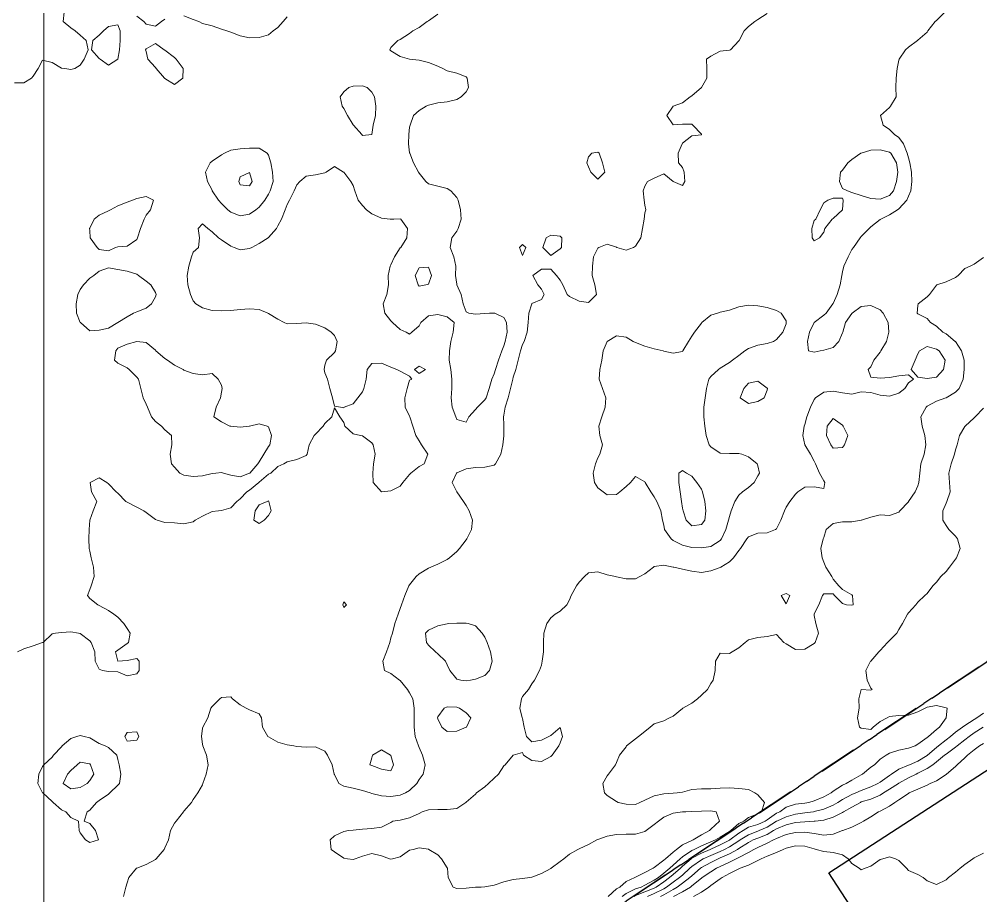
# Model space of a CAD drawing. Header units: centimetres. Extents: x 0 to 642158, y -847 to 649707.
# Drawn here: x 617465.5 to 617516.6, y 620808.8 to 620855.4 of the extents above; entities that cross this region are included whole.
import ezdxf

# ---------------------------------------------------------------- set-up
doc = ezdxf.new("R2010")
doc.units = ezdxf.units.CM
doc.header["$MEASUREMENT"] = 0
doc.linetypes.add('CENTERX2', pattern=[4, 2.5, -0.5, 0.5, -0.5])
doc.layers.add('MEV_grille', color=254, linetype='Continuous', lineweight=9)
doc.layers.add('WAL_topographie 0.5', color=253, linetype='Continuous', lineweight=20)
doc.layers.add('SPW_batiments', color=7, linetype='Continuous')
doc.layers.add('SPW_parcellaire cadastral', color=7, linetype='CENTERX2', lineweight=25, true_color=0xff0542)

# ---------------------------------------------------------------- blocks, each defined once
blk = doc.blocks.new('*U112')
at = {"layer": 'MEV_grille', "transparency": 33554687}
blk.add_lwpolyline([(0, 1825.476), (0, -1825.476)], dxfattribs=at)
blk = doc.blocks.new('*U113')
at = {"layer": 'MEV_grille', "color": 0, "linetype": 'ByBlock', "lineweight": -2, "transparency": 16777216}
blk.add_blockref('*U112', (2100, 0), dxfattribs=at)

msp = doc.modelspace()

# ---------------------------------------------------------------- linework, layer by layer
at = {"layer": 'SPW_batiments'}
msp.add_lwpolyline([(617554.225, 620816.108), (617519.428, 620793.204), (617508.526, 620810.003), (617543.573, 620832.757), (617554.225, 620816.108)], dxfattribs=at)
at = {"layer": 'SPW_parcellaire cadastral'}
for points in [[(617445.143, 620944.903), (617450.229, 620932.944), (617453.012, 620927.377), (617460.44, 620932.438), (617479.493, 620945.43), (617546.487, 620840.855), (617454.845, 620780.014), (617404.956, 620754.186)], [(617404.956, 620754.186), (617454.845, 620780.014), (617546.487, 620840.855), (617597.653, 620762.022), (617447.371, 620685.97), (617443.362, 620692.406), (617418.115, 620733.491), (617404.956, 620754.186)]]:
    msp.add_lwpolyline(points, dxfattribs=at)
at = {"layer": 'WAL_topographie 0.5'}
for points in [[(617467.902, 620855.75), (617467.847, 620855.25), (617468.25, 620854.913), (617468.476, 620854.75), (617468.75, 620854.52), (617469.062, 620854.25), (617469.178, 620853.75), (617468.964, 620853.25), (617468.75, 620852.934), (617468.459, 620852.75), (617468.25, 620852.704), (617467.938, 620852.75), (617467.75, 620852.781), (617467.25, 620853.067), (617466.75, 620853.191), (617466.516, 620852.75), (617466.25, 620852.345), (617466.163, 620852.25), (617465.75, 620852), (617465.25, 620851.993)], [(617514.69, 620855.75), (617514.25, 620855.3), (617514.177, 620855.25), (617513.793, 620854.75), (617513.75, 620854.693), (617513.25, 620854.256), (617513.24, 620854.25), (617512.75, 620853.893), (617512.594, 620853.75), (617512.258, 620853.25), (617512.25, 620853.2), (617512.15, 620852.75), (617512.11, 620852.25), (617512.091, 620851.75), (617512.108, 620851.25), (617511.795, 620850.75), (617511.75, 620850.689), (617511.278, 620850.25), (617511.407, 620849.75), (617511.75, 620849.521), (617512.005, 620849.25), (617512.25, 620849.096), (617512.49, 620848.75), (617512.69, 620848.25), (617512.75, 620848.01), (617512.823, 620847.75), (617512.908, 620847.25), (617512.936, 620846.75), (617512.883, 620846.25), (617512.75, 620845.965), (617512.667, 620845.75), (617512.25, 620845.303), (617512.175, 620845.25), (617511.75, 620844.972), (617511.285, 620844.75), (617511.25, 620844.723), (617510.75, 620844.332), (617510.667, 620844.25), (617510.25, 620843.824), (617510.185, 620843.75), (617509.826, 620843.25), (617509.75, 620843.135), (617509.559, 620842.75), (617509.327, 620842.25), (617509.25, 620841.953), (617509.208, 620841.75), (617509.119, 620841.25), (617508.966, 620840.75), (617508.75, 620840.268), (617508.743, 620840.25), (617508.385, 620839.75), (617508.25, 620839.646), (617507.75, 620839.259), (617507.742, 620839.25), (617507.5, 620838.75), (617507.387, 620838.25), (617507.438, 620837.75), (617507.75, 620837.681), (617508.062, 620837.75), (617508.25, 620837.787), (617508.75, 620837.925), (617509.054, 620838.25), (617509.25, 620838.715), (617509.26, 620838.75), (617509.409, 620839.25), (617509.75, 620839.734), (617509.766, 620839.75), (617510.25, 620840.101), (617510.75, 620840.165), (617511.25, 620839.923), (617511.413, 620839.75), (617511.678, 620839.25), (617511.714, 620838.75), (617511.584, 620838.25), (617511.295, 620837.75), (617511.25, 620837.676), (617510.92, 620837.25), (617510.75, 620836.891), (617510.613, 620836.75), (617510.75, 620836.343), (617511.25, 620836.289), (617511.75, 620836.334), (617512.25, 620836.426), (617512.75, 620836.471), (617513.03, 620836.25), (617512.75, 620836.052), (617512.556, 620835.75), (617512.25, 620835.507), (617511.75, 620835.336), (617511.25, 620835.395), (617510.75, 620835.531), (617510.25, 620835.566), (617509.75, 620835.441), (617509.25, 620835.522), (617508.75, 620835.601), (617508.25, 620835.554), (617507.824, 620835.25), (617507.75, 620835.156), (617507.552, 620834.75), (617507.352, 620834.25), (617507.25, 620833.841), (617507.218, 620833.75), (617507.135, 620833.25), (617507.248, 620832.75), (617507.25, 620832.747), (617507.546, 620832.25), (617507.75, 620831.892), (617507.821, 620831.75), (617508.033, 620831.25), (617508.25, 620830.84), (617508.319, 620830.75), (617508.25, 620830.432), (617507.75, 620830.528), (617507.25, 620830.495), (617506.871, 620830.25), (617506.75, 620830.138), (617506.456, 620829.75), (617506.25, 620829.437), (617506.172, 620829.25), (617505.981, 620828.75), (617505.75, 620828.286), (617505.698, 620828.25), (617505.25, 620828.07), (617504.75, 620828.061), (617504.25, 620827.866), (617504.175, 620827.75), (617503.839, 620827.25), (617503.75, 620827.137), (617503.461, 620826.75), (617503.25, 620826.529), (617502.787, 620826.25), (617502.75, 620826.228), (617502.25, 620826.048), (617501.75, 620825.973), (617501.25, 620826.039), (617500.75, 620826.144), (617500.289, 620826.25), (617500.25, 620826.258), (617499.75, 620826.36), (617499.25, 620826.279), (617499.207, 620826.25), (617498.75, 620825.9), (617498.485, 620825.75), (617498.25, 620825.629), (617497.75, 620825.622), (617497.25, 620825.733), (617497.185, 620825.75), (617496.75, 620825.844), (617496.25, 620826.002), (617495.75, 620825.955), (617495.542, 620825.75), (617495.25, 620825.453), (617495.114, 620825.25), (617494.841, 620824.75), (617494.75, 620824.523), (617494.606, 620824.25), (617494.25, 620823.917), (617493.989, 620823.75), (617493.75, 620823.55), (617493.548, 620823.25), (617493.377, 620822.75), (617493.358, 620822.25), (617493.355, 620821.75), (617493.295, 620821.25), (617493.25, 620821.047), (617493.144, 620820.75), (617492.887, 620820.25), (617492.75, 620820.043), (617492.56, 620819.75), (617492.25, 620819.375), (617492.189, 620819.25), (617492.098, 620818.75), (617492.233, 620818.25), (617492.25, 620818.206), (617492.338, 620817.75), (617492.464, 620817.25), (617492.75, 620816.974), (617493.25, 620817.048), (617493.653, 620817.25), (617493.75, 620817.309), (617494.25, 620817.734), (617494.37, 620817.25), (617494.25, 620816.917), (617494.171, 620816.75), (617493.821, 620816.25), (617493.75, 620816.181), (617493.25, 620815.92), (617492.75, 620815.974), (617492.297, 620816.25), (617492.25, 620816.406), (617491.75, 620816.25), (617491.75, 620816.25), (617491.326, 620815.75), (617491.25, 620815.7), (617490.969, 620815.25), (617490.75, 620815.04), (617490.448, 620814.75), (617490.25, 620814.58), (617489.807, 620814.25), (617489.75, 620814.192), (617489.25, 620813.755), (617489.24, 620813.75), (617488.75, 620813.426), (617488.25, 620813.365), (617487.75, 620813.375), (617487.25, 620813.348), (617486.91, 620813.25), (617486.75, 620813.163), (617486.25, 620812.925), (617485.75, 620812.809), (617485.365, 620812.75), (617485.25, 620812.679), (617484.75, 620812.432), (617484.25, 620812.352), (617483.75, 620812.326), (617483.25, 620812.275), (617483, 620812.25), (617482.75, 620812.202), (617482.25, 620811.971), (617482.023, 620811.75), (617482.078, 620811.25), (617482.25, 620811.112), (617482.75, 620810.776), (617482.95, 620810.75), (617483.25, 620810.721), (617483.357, 620810.75), (617483.75, 620810.895), (617484.25, 620811.036), (617484.75, 620810.899), (617485.173, 620810.75), (617485.25, 620810.734), (617485.333, 620810.75), (617485.75, 620810.861), (617486.25, 620811.206), (617486.431, 620811.25), (617486.75, 620811.328), (617487.25, 620811.261), (617487.272, 620811.25), (617487.75, 620810.96), (617487.95, 620810.75), (617488.25, 620810.27), (617488.257, 620810.25), (617488.298, 620809.75), (617488.569, 620809.25), (617488.75, 620809.179), (617489.25, 620809.191), (617489.75, 620809.244), (617490.05, 620809.25), (617490.25, 620809.256), (617490.75, 620809.349), (617491.25, 620809.534), (617491.75, 620809.656), (617492.25, 620809.699), (617492.63, 620809.75), (617492.75, 620809.771), (617493.25, 620809.966), (617493.75, 620810.241), (617493.763, 620810.25), (617494.25, 620810.602), (617494.45, 620810.75), (617494.75, 620810.989), (617495.184, 620811.25), (617495.25, 620811.286), (617495.75, 620811.516), (617496.206, 620811.75), (617496.25, 620811.771), (617496.75, 620811.952), (617497.25, 620812.047), (617497.75, 620812.063), (617498.25, 620812.067), (617498.75, 620812.205), (617498.821, 620812.25), (617499.25, 620812.566), (617499.478, 620812.75), (617499.75, 620812.968), (617500.25, 620813.177), (617500.75, 620813.244), (617500.929, 620813.25), (617501.25, 620813.26), (617501.75, 620813.289), (617502.25, 620813.302), (617502.534, 620813.25), (617502.707, 620812.75), (617502.25, 620812.332), (617502.187, 620812.25), (617501.75, 620812.023), (617501.322, 620811.75), (617501.25, 620811.722), (617500.75, 620811.488), (617500.43, 620811.25), (617500.25, 620811.105), (617499.844, 620810.75), (617499.75, 620810.67), (617499.25, 620810.284), (617499.188, 620810.25), (617498.75, 620810.024), (617498.25, 620809.769), (617498.215, 620809.75), (617497.75, 620809.545), (617497.415, 620809.25), (617497.25, 620809.148), (617496.795, 620808.75)], [(617487.75, 620855.644), (617487.25, 620855.285), (617487.189, 620855.25), (617486.75, 620854.943), (617486.412, 620854.75), (617486.25, 620854.623), (617485.75, 620854.294), (617485.632, 620854.25), (617485.25, 620853.868), (617485.191, 620853.75), (617485.25, 620853.702), (617485.75, 620853.394), (617486.25, 620853.25), (617486.25, 620853.25), (617486.75, 620853.198), (617487.25, 620853.08), (617487.75, 620852.875), (617488.022, 620852.75), (617488.25, 620852.638), (617488.75, 620852.5), (617489.25, 620852.321), (617489.314, 620852.25), (617489.38, 620851.75), (617489.25, 620851.517), (617488.992, 620851.25), (617488.75, 620851.114), (617488.25, 620850.992), (617487.75, 620850.926), (617487.25, 620850.807), (617487.137, 620850.75), (617486.75, 620850.519), (617486.464, 620850.25), (617486.271, 620849.75), (617486.25, 620849.641), (617486.21, 620849.25), (617486.192, 620848.75), (617486.25, 620848.267), (617486.253, 620848.25), (617486.457, 620847.75), (617486.713, 620847.25), (617486.75, 620847.185), (617487.104, 620846.75), (617487.25, 620846.625), (617487.75, 620846.508), (617488.25, 620846.383), (617488.443, 620846.25), (617488.75, 620845.897), (617488.832, 620845.75), (617488.958, 620845.25), (617488.987, 620844.75), (617488.831, 620844.25), (617488.75, 620844.103), (617488.491, 620843.75), (617488.399, 620843.25), (617488.594, 620842.75), (617488.701, 620842.25), (617488.681, 620841.75), (617488.75, 620841.291), (617488.757, 620841.25), (617488.989, 620840.75), (617489.102, 620840.25), (617489.25, 620839.831), (617489.399, 620839.75), (617489.75, 620839.697), (617490.25, 620839.741), (617490.5, 620839.75), (617490.75, 620839.757), (617490.776, 620839.75), (617491.25, 620839.526), (617491.395, 620839.25), (617491.429, 620838.75), (617491.332, 620838.25), (617491.25, 620838.013), (617491.149, 620837.75), (617490.972, 620837.25), (617490.816, 620836.75), (617490.75, 620836.533), (617490.625, 620836.25), (617490.483, 620835.75), (617490.313, 620835.25), (617490.25, 620835.141), (617489.854, 620834.75), (617489.75, 620834.636), (617489.391, 620834.25), (617489.25, 620833.95), (617488.75, 620834.092), (617488.697, 620834.25), (617488.512, 620834.75), (617488.45, 620835.25), (617488.491, 620835.75), (617488.497, 620836.25), (617488.432, 620836.75), (617488.351, 620837.25), (617488.361, 620837.75), (617488.445, 620838.25), (617488.564, 620838.75), (617488.615, 620839.25), (617488.25, 620839.55), (617487.75, 620839.687), (617487.25, 620839.613), (617486.848, 620839.25), (617486.75, 620839.085), (617486.369, 620838.75), (617486.25, 620838.642), (617486.062, 620838.75), (617485.75, 620838.884), (617485.335, 620839.25), (617485.25, 620839.349), (617484.935, 620839.75), (617484.838, 620840.25), (617485.035, 620840.75), (617485.122, 620841.25), (617485.117, 620841.75), (617485.215, 620842.25), (617485.25, 620842.321), (617485.44, 620842.75), (617485.75, 620843.219), (617485.781, 620843.25), (617486.102, 620843.75), (617486.13, 620844.25), (617485.784, 620844.75), (617485.75, 620844.763), (617485.417, 620844.75), (617485.25, 620844.744), (617485.213, 620844.75), (617484.75, 620844.805), (617484.25, 620845.036), (617483.963, 620845.25), (617483.75, 620845.472), (617483.517, 620845.75), (617483.345, 620846.25), (617483.25, 620846.53), (617483.129, 620846.75), (617482.75, 620847.245), (617482.736, 620847.25), (617482.25, 620847.54), (617481.821, 620847.25), (617481.75, 620847.215), (617481.25, 620847.1), (617480.75, 620847.028), (617480.413, 620846.75), (617480.25, 620846.579), (617480.115, 620846.25), (617479.866, 620845.75), (617479.75, 620845.52), (617479.641, 620845.25), (617479.437, 620844.75), (617479.25, 620844.386), (617479.17, 620844.25), (617478.75, 620843.767), (617478.727, 620843.75), (617478.25, 620843.447), (617477.87, 620843.25), (617477.75, 620843.186), (617477.25, 620843.126), (617476.928, 620843.25), (617476.75, 620843.317), (617476.25, 620843.653), (617476.088, 620843.75), (617475.75, 620844.071), (617475.523, 620844.25), (617475.25, 620844.507), (617475.019, 620844.25), (617475.08, 620843.75), (617475.031, 620843.25), (617474.75, 620842.985), (617474.652, 620842.75), (617474.519, 620842.25), (617474.433, 620841.75), (617474.465, 620841.25), (617474.612, 620840.75), (617474.75, 620840.399), (617474.895, 620840.25), (617475.25, 620840.039), (617475.75, 620839.891), (617476.25, 620839.867), (617476.75, 620839.902), (617477.25, 620839.951), (617477.75, 620839.978), (617478.25, 620839.947), (617478.715, 620839.75), (617478.75, 620839.739), (617479.25, 620839.436), (617479.593, 620839.25), (617479.75, 620839.191), (617480.25, 620839.2), (617480.75, 620839.241), (617481.25, 620839.162), (617481.75, 620838.972), (617482.083, 620838.75), (617482.25, 620838.562), (617482.398, 620838.25), (617482.306, 620837.75), (617482.25, 620837.669), (617481.831, 620837.25), (617481.75, 620836.979), (617481.712, 620836.75), (617481.75, 620836.573), (617481.891, 620836.25), (617482.01, 620835.75), (617482.147, 620835.25), (617482.25, 620834.806), (617482.583, 620834.75), (617482.75, 620834.725), (617482.767, 620834.75), (617483.25, 620834.937), (617483.503, 620835.25), (617483.75, 620835.579), (617483.812, 620835.75), (617483.944, 620836.25), (617483.995, 620836.75), (617484.25, 620837.072), (617484.75, 620837.092), (617485.25, 620836.874), (617485.573, 620836.75), (617485.75, 620836.667), (617486.25, 620836.395), (617486.372, 620836.25), (617486.25, 620836.188), (617486.113, 620835.75), (617485.999, 620835.25), (617486.022, 620834.75), (617486.25, 620834.279), (617486.262, 620834.25), (617486.42, 620833.75), (617486.577, 620833.25), (617486.75, 620832.969), (617486.882, 620832.75), (617487.222, 620832.25), (617487.019, 620831.75), (617486.75, 620831.604), (617486.31, 620831.25), (617486.25, 620831.184), (617485.883, 620830.75), (617485.75, 620830.556), (617485.25, 620830.311), (617484.75, 620830.25), (617484.75, 620830.25), (617484.75, 620830.25), (617484.305, 620830.75), (617484.29, 620831.25), (617484.335, 620831.75), (617484.427, 620832.25), (617484.318, 620832.75), (617484.25, 620832.854), (617483.75, 620833.231), (617483.641, 620833.25), (617483.25, 620833.34), (617482.809, 620833.75), (617482.75, 620833.933), (617482.534, 620834.25), (617482.25, 620834.713), (617482.125, 620834.25), (617481.75, 620833.882), (617481.663, 620833.75), (617481.25, 620833.315), (617481.171, 620833.25), (617480.918, 620832.75), (617480.806, 620832.25), (617480.75, 620832.192), (617480.25, 620831.979), (617479.75, 620831.847), (617479.57, 620831.75), (617479.25, 620831.605), (617478.882, 620831.25), (617478.75, 620831.196), (617478.25, 620830.766), (617478.231, 620830.75), (617477.75, 620830.345), (617477.605, 620830.25), (617477.25, 620829.876), (617477.062, 620829.75), (617476.75, 620829.406), (617476.25, 620829.26), (617476.1, 620829.25), (617475.75, 620829.203), (617475.25, 620828.954), (617474.858, 620828.75), (617474.75, 620828.655), (617474.25, 620828.556), (617473.75, 620828.605), (617473.25, 620828.631), (617472.837, 620828.75), (617472.75, 620828.776), (617472.25, 620829.16), (617472.123, 620829.25), (617471.75, 620829.448), (617471.25, 620829.706), (617471.176, 620829.75), (617470.75, 620830.191), (617470.665, 620830.25), (617470.25, 620830.686), (617470.154, 620830.75), (617469.75, 620831.006), (617469.273, 620830.75), (617469.35, 620830.25), (617469.631, 620829.75), (617469.433, 620829.25), (617469.25, 620828.75), (617469.25, 620828.75), (617469.23, 620828.25), (617469.201, 620827.75), (617469.22, 620827.25), (617469.25, 620827.105), (617469.332, 620826.75), (617469.445, 620826.25), (617469.495, 620825.75), (617469.333, 620825.25), (617469.25, 620825.058), (617469.131, 620824.75), (617469.25, 620824.58), (617469.681, 620824.25), (617469.75, 620824.22), (617470.25, 620823.941), (617470.536, 620823.75), (617470.75, 620823.595), (617471.073, 620823.25), (617471.25, 620822.992), (617471.41, 620822.75), (617471.307, 620822.25), (617471.25, 620822.189), (617470.75, 620821.844), (617470.625, 620821.75), (617470.75, 620821.25), (617471.25, 620821.288), (617471.75, 620821.399), (617471.873, 620821.25), (617471.887, 620820.75), (617471.75, 620820.586), (617471.25, 620820.477), (617470.75, 620820.69), (617470.25, 620820.703), (617469.932, 620820.75), (617469.75, 620820.824), (617469.537, 620821.25), (617469.524, 620821.75), (617469.336, 620822.25), (617469.25, 620822.34), (617468.75, 620822.724), (617468.655, 620822.75), (617468.25, 620822.813), (617467.75, 620822.781), (617467.432, 620822.75), (617467.25, 620822.709), (617466.771, 620822.25), (617466.75, 620822.239), (617466.25, 620822.062), (617465.75, 620821.904), (617465.424, 620821.75)], [(617505.25, 620855.673), (617504.75, 620855.358), (617504.591, 620855.25), (617504.25, 620854.987), (617504.021, 620854.75), (617503.757, 620854.25), (617503.75, 620854.235), (617503.304, 620853.75), (617503.25, 620853.722), (617502.75, 620853.682), (617502.25, 620853.419), (617502.029, 620853.25), (617502.047, 620852.75), (617502.042, 620852.25), (617501.75, 620851.75), (617501.75, 620851.75), (617501.25, 620851.304), (617501.157, 620851.25), (617500.75, 620850.926), (617500.25, 620850.75), (617500.25, 620850.75), (617499.91, 620850.25), (617500.25, 620849.765), (617500.75, 620849.804), (617501.25, 620849.798), (617501.302, 620849.75), (617501.75, 620849.269), (617501.767, 620849.25), (617501.75, 620849.226), (617501.25, 620849.176), (617500.75, 620848.788), (617500.737, 620848.75), (617500.51, 620848.25), (617500.544, 620847.75), (617500.75, 620847.5), (617500.841, 620847.25), (617500.873, 620846.75), (617500.75, 620846.536), (617500.25, 620846.75), (617500.25, 620846.75), (617499.75, 620847.152), (617499.25, 620846.926), (617498.885, 620846.75), (617498.75, 620846.5), (617498.66, 620846.25), (617498.721, 620845.75), (617498.75, 620845.5), (617498.8, 620845.25), (617498.75, 620845.083), (617498.714, 620844.75), (617498.627, 620844.25), (617498.544, 620843.75), (617498.25, 620843.308), (617498.153, 620843.25), (617497.75, 620843.1), (617497.267, 620843.25), (617497.25, 620843.258), (617496.75, 620843.422), (617496.308, 620843.25), (617496.25, 620843.198), (617496.014, 620842.75), (617495.969, 620842.25), (617495.952, 620841.75), (617496.083, 620841.25), (617496.181, 620840.75), (617495.75, 620840.327), (617495.25, 620840.392), (617494.75, 620840.644), (617494.616, 620840.75), (617494.399, 620841.25), (617494.25, 620841.5), (617494.052, 620841.75), (617493.75, 620842.092), (617493.25, 620842.089), (617492.798, 620841.75), (617493.068, 620841.25), (617493.25, 620841.028), (617493.406, 620840.75), (617493.25, 620840.472), (617492.75, 620840.263), (617492.74, 620840.25), (617492.58, 620839.75), (617492.556, 620839.25), (617492.497, 620838.75), (617492.338, 620838.25), (617492.25, 620838.089), (617492.149, 620837.75), (617492.02, 620837.25), (617491.895, 620836.75), (617491.75, 620836.346), (617491.73, 620836.25), (617491.611, 620835.75), (617491.478, 620835.25), (617491.325, 620834.75), (617491.25, 620834.328), (617491.238, 620834.25), (617491.25, 620833.813), (617491.252, 620833.75), (617491.252, 620833.25), (617491.25, 620833.228), (617491.195, 620832.75), (617491.094, 620832.25), (617490.821, 620831.75), (617490.75, 620831.675), (617490.25, 620831.564), (617489.75, 620831.555), (617489.25, 620831.485), (617488.75, 620831.263), (617488.739, 620831.25), (617488.519, 620830.75), (617488.75, 620830.263), (617488.756, 620830.25), (617489.116, 620829.75), (617489.25, 620829.524), (617489.422, 620829.25), (617489.589, 620828.75), (617489.536, 620828.25), (617489.282, 620827.75), (617489.25, 620827.705), (617488.895, 620827.25), (617488.75, 620827.082), (617488.375, 620826.75), (617488.25, 620826.657), (617487.75, 620826.409), (617487.372, 620826.25), (617487.25, 620826.189), (617486.75, 620825.899), (617486.595, 620825.75), (617486.25, 620825.305), (617486.214, 620825.25), (617485.991, 620824.75), (617485.818, 620824.25), (617485.75, 620824.061), (617485.639, 620823.75), (617485.463, 620823.25), (617485.333, 620822.75), (617485.25, 620822.5), (617485.198, 620822.25), (617485.026, 620821.75), (617484.83, 620821.25), (617484.921, 620820.75), (617485.25, 620820.595), (617485.718, 620820.25), (617485.75, 620820.219), (617486.131, 620819.75), (617486.25, 620819.564), (617486.425, 620819.25), (617486.497, 620818.75), (617486.488, 620818.25), (617486.492, 620817.75), (617486.549, 620817.25), (617486.715, 620816.75), (617486.75, 620816.663), (617486.929, 620816.25), (617487.084, 620815.75), (617486.967, 620815.25), (617486.75, 620814.958), (617486.635, 620814.75), (617486.25, 620814.375), (617486.038, 620814.25), (617485.75, 620814.131), (617485.25, 620814.065), (617484.75, 620814.094), (617484.25, 620814.217), (617484.151, 620814.25), (617483.75, 620814.377), (617483.25, 620814.5), (617482.75, 620814.618), (617482.484, 620814.75), (617482.25, 620815.225), (617482.24, 620815.25), (617482.142, 620815.75), (617481.886, 620816.25), (617481.75, 620816.466), (617481.25, 620816.694), (617480.75, 620816.681), (617480.25, 620816.722), (617480.1, 620816.75), (617479.75, 620816.806), (617479.25, 620816.954), (617478.75, 620817.23), (617478.719, 620817.25), (617478.437, 620817.75), (617478.379, 620818.25), (617478.25, 620818.461), (617477.75, 620818.673), (617477.574, 620818.75), (617477.25, 620818.926), (617476.835, 620819.25), (617476.75, 620819.365), (617476.25, 620819.315), (617476.167, 620819.25), (617475.75, 620818.845), (617475.684, 620818.75), (617475.523, 620818.25), (617475.262, 620817.75), (617475.25, 620817.7), (617475.194, 620817.25), (617475.25, 620816.841), (617475.265, 620816.75), (617475.453, 620816.25), (617475.539, 620815.75), (617475.443, 620815.25), (617475.269, 620814.75), (617475.25, 620814.687), (617474.994, 620814.25), (617474.75, 620813.893), (617474.655, 620813.75), (617474.25, 620813.278), (617474.232, 620813.25), (617473.839, 620812.75), (617473.75, 620812.636), (617473.552, 620812.25), (617473.438, 620811.75), (617473.25, 620811.325), (617473.217, 620811.25), (617472.78, 620810.75), (617472.75, 620810.72), (617472.25, 620810.452), (617471.75, 620810.254), (617471.745, 620810.25), (617471.326, 620809.75), (617471.25, 620809.464), (617471.167, 620809.25), (617471.054, 620808.75)], [(617473.25, 620855.382), (617473.071, 620855.25), (617472.75, 620855), (617472.25, 620855.115), (617472.136, 620855.25), (617471.75, 620855.543)], [(617479.75, 620855.509), (617479.537, 620855.25), (617479.25, 620854.934), (617478.998, 620854.75), (617478.75, 620854.553), (617478.25, 620854.404), (617477.75, 620854.378), (617477.25, 620854.494), (617476.75, 620854.679), (617476.538, 620854.75), (617476.25, 620854.85), (617475.75, 620855.017), (617475.25, 620855.151), (617475.048, 620855.25), (617474.75, 620855.362), (617474.25, 620855.548)], [(617470.75, 620853.25), (617470.75, 620853.25), (617470.25, 620852.942), (617469.806, 620853.25), (617469.75, 620853.292), (617469.343, 620853.75), (617469.417, 620854.25), (617469.75, 620854.536), (617469.981, 620854.75), (617470.25, 620854.994), (617470.75, 620855.073), (617470.867, 620854.75), (617470.877, 620854.25), (617470.827, 620853.75), (617470.75, 620853.25)], [(617474.201, 620852.25), (617473.75, 620851.913), (617473.25, 620852.232), (617473.233, 620852.25), (617472.785, 620852.75), (617472.75, 620852.808), (617472.339, 620853.25), (617472.25, 620853.667), (617472.223, 620853.75), (617472.25, 620853.806), (617472.75, 620854.077), (617473.207, 620853.75), (617473.25, 620853.731), (617473.75, 620853.334), (617473.841, 620853.25), (617474.222, 620852.75), (617474.201, 620852.25)], [(617484.25, 620849.25), (617484.25, 620849.25), (617483.75, 620849.194), (617483.718, 620849.25), (617483.26, 620849.75), (617483.25, 620849.761), (617482.954, 620850.25), (617482.75, 620850.628), (617482.658, 620850.75), (617482.568, 620851.25), (617482.75, 620851.518), (617483.024, 620851.75), (617483.25, 620851.815), (617483.75, 620851.83), (617483.992, 620851.75), (617484.25, 620851.498), (617484.376, 620851.25), (617484.455, 620850.75), (617484.431, 620850.25), (617484.321, 620849.75), (617484.25, 620849.25)], [(617478.083, 620845.25), (617477.75, 620845.02), (617477.25, 620844.927), (617476.75, 620845.123), (617476.597, 620845.25), (617476.25, 620845.576), (617476.102, 620845.75), (617475.766, 620846.25), (617475.75, 620846.287), (617475.517, 620846.75), (617475.409, 620847.25), (617475.649, 620847.75), (617475.75, 620847.826), (617476.25, 620848.175), (617476.409, 620848.25), (617476.75, 620848.41), (617477.25, 620848.485), (617477.75, 620848.518), (617478.25, 620848.523), (617478.685, 620848.25), (617478.75, 620848.144), (617478.872, 620847.75), (617478.964, 620847.25), (617478.993, 620846.75), (617478.849, 620846.25), (617478.75, 620846.072), (617478.551, 620845.75), (617478.25, 620845.383), (617478.083, 620845.25)], [(617496.25, 620846.87), (617496.63, 620847.25), (617496.507, 620847.75), (617496.313, 620848.25), (617496.25, 620848.313), (617495.938, 620848.25), (617495.75, 620848.062), (617495.669, 620847.75), (617495.75, 620847.522), (617495.87, 620847.25), (617496.25, 620846.87)], [(617511.956, 620846.25), (617511.75, 620845.999), (617511.25, 620845.803), (617510.75, 620845.85), (617510.25, 620845.999), (617509.75, 620846.157), (617509.512, 620846.25), (617509.25, 620846.378), (617509.087, 620846.75), (617509.144, 620847.25), (617509.25, 620847.361), (617509.53, 620847.75), (617509.75, 620847.92), (617510.231, 620848.25), (617510.25, 620848.261), (617510.75, 620848.413), (617511.25, 620848.44), (617511.75, 620848.312), (617511.818, 620848.25), (617512.124, 620847.75), (617512.182, 620847.25), (617512.128, 620846.75), (617511.956, 620846.25)], [(617477.878, 620846.75), (617477.75, 620846.52), (617477.25, 620846.569), (617477.169, 620846.75), (617477.25, 620847), (617477.75, 620847.225), (617477.878, 620846.75)], [(617470.625, 620843.25), (617470.25, 620843.06), (617469.75, 620843.142), (617469.644, 620843.25), (617469.272, 620843.75), (617469.25, 620844.15), (617469.246, 620844.25), (617469.25, 620844.262), (617469.483, 620844.75), (617469.75, 620844.953), (617470.25, 620845.19), (617470.351, 620845.25), (617470.75, 620845.455), (617471.25, 620845.652), (617471.519, 620845.75), (617471.75, 620845.838), (617472.25, 620845.947), (617472.639, 620845.75), (617472.483, 620845.25), (617472.25, 620844.965), (617472.139, 620844.75), (617471.951, 620844.25), (617471.787, 620843.75), (617471.75, 620843.664), (617471.25, 620843.308), (617470.75, 620843.281), (617470.625, 620843.25)], [(617508.028, 620843.75), (617507.75, 620843.603), (617507.64, 620843.75), (617507.621, 620844.25), (617507.75, 620844.679), (617507.836, 620844.75), (617508.057, 620845.25), (617508.25, 620845.615), (617508.477, 620845.75), (617508.75, 620845.872), (617509.25, 620845.857), (617509.282, 620845.75), (617509.259, 620845.25), (617509.25, 620845.237), (617508.75, 620844.787), (617508.694, 620844.75), (617508.304, 620844.25), (617508.25, 620844.058), (617508.028, 620843.75)], [(617494.25, 620843.174), (617494.316, 620843.25), (617494.341, 620843.75), (617494.25, 620843.837), (617493.75, 620843.906), (617493.509, 620843.75), (617493.328, 620843.25), (617493.75, 620842.815), (617494.25, 620843.174)], [(617492.25, 620842.812), (617492.425, 620843.25), (617492.25, 620843.402), (617492.091, 620843.25), (617492.25, 620842.812)], [(617516.75, 620842.718), (617516.25, 620842.354), (617516.041, 620842.25), (617515.75, 620842.123), (617515.39, 620841.75), (617515.25, 620841.647), (617514.75, 620841.412), (617514.27, 620841.25), (617514.25, 620841.24), (617513.869, 620840.75), (617513.75, 620840.618), (617513.273, 620840.25), (617513.25, 620840.159), (617513.209, 620839.75), (617513.25, 620839.717), (617513.75, 620839.465), (617513.931, 620839.25), (617514.25, 620839.053), (617514.575, 620838.75), (617514.75, 620838.652), (617515.244, 620838.25), (617515.25, 620838.244), (617515.577, 620837.75), (617515.71, 620837.25), (617515.72, 620836.75), (617515.656, 620836.25), (617515.45, 620835.75), (617515.25, 620835.549), (617514.75, 620835.256), (617514.733, 620835.25), (617514.25, 620835.068), (617513.75, 620834.8), (617513.691, 620834.75), (617513.415, 620834.25), (617513.486, 620833.75), (617513.622, 620833.25), (617513.671, 620832.75), (617513.592, 620832.25), (617513.41, 620831.75), (617513.356, 620831.25), (617513.31, 620830.75), (617513.25, 620830.581), (617513.115, 620830.25), (617512.764, 620829.75), (617512.75, 620829.73), (617512.302, 620829.25), (617512.25, 620829.174), (617511.75, 620828.996), (617511.25, 620829.03), (617510.75, 620828.904), (617510.267, 620828.75), (617510.25, 620828.744), (617509.75, 620828.661), (617509.25, 620828.654), (617508.75, 620828.565), (617508.385, 620828.25), (617508.25, 620827.835), (617508.215, 620827.75), (617508.104, 620827.25), (617508.164, 620826.75), (617508.25, 620826.525), (617508.362, 620826.25), (617508.68, 620825.75), (617508.75, 620825.61), (617509.05, 620825.25), (617509.25, 620825.068), (617509.75, 620824.778), (617509.783, 620824.75), (617509.821, 620824.25), (617509.75, 620824.226), (617509.464, 620824.25), (617509.25, 620824.313), (617508.83, 620824.75), (617508.75, 620824.841), (617508.25, 620824.841), (617508.185, 620824.75), (617508, 620824.25), (617507.75, 620823.772), (617507.741, 620823.75), (617507.75, 620823.679), (617507.833, 620823.25), (617507.972, 620822.75), (617507.798, 620822.25), (617507.75, 620822.2), (617507.25, 620821.892), (617506.75, 620821.879), (617506.25, 620822.179), (617506.142, 620822.25), (617505.75, 620822.675), (617505.25, 620822.56), (617504.75, 620822.521), (617504.25, 620822.397), (617504.087, 620822.25), (617503.75, 620821.968), (617503.395, 620821.75), (617503.25, 620821.658), (617502.75, 620821.683), (617502.5, 620821.25), (617502.486, 620820.75), (617502.382, 620820.25), (617502.25, 620820.071), (617502.081, 620819.75), (617501.75, 620819.442), (617501.54, 620819.25), (617501.25, 620819.03), (617500.775, 620818.75), (617500.75, 620818.733), (617500.25, 620818.335), (617500.055, 620818.25), (617499.75, 620818.08), (617499.25, 620817.917), (617499.033, 620817.75), (617498.75, 620817.517), (617498.419, 620817.25), (617498.25, 620817.122), (617497.782, 620816.75), (617497.75, 620816.705), (617497.405, 620816.25), (617497.25, 620815.875), (617497.191, 620815.75), (617496.813, 620815.25), (617496.75, 620815.167), (617496.523, 620814.75), (617496.607, 620814.25), (617496.75, 620814.111), (617497.25, 620813.787), (617497.327, 620813.75), (617497.75, 620813.661), (617498.25, 620813.642), (617498.49, 620813.75), (617498.75, 620813.864), (617499.25, 620814.1), (617499.75, 620814.208), (617500.25, 620814.232), (617500.462, 620814.25), (617500.75, 620814.3), (617501.25, 620814.427), (617501.75, 620814.467), (617502.25, 620814.472), (617502.75, 620814.512), (617503.25, 620814.526), (617503.75, 620814.492), (617504.25, 620814.429), (617504.592, 620814.25), (617504.75, 620814.147), (617505.104, 620813.75), (617504.952, 620813.25), (617504.75, 620813.14), (617504.25, 620812.945), (617504.01, 620812.75), (617503.75, 620812.619), (617503.323, 620812.25), (617503.25, 620812.198), (617502.75, 620811.903), (617502.498, 620811.75), (617502.25, 620811.648), (617501.75, 620811.445), (617501.363, 620811.25), (617501.25, 620811.196), (617500.75, 620810.853), (617500.631, 620810.75), (617500.25, 620810.406), (617500.076, 620810.25), (617499.75, 620809.979), (617499.47, 620809.75), (617499.25, 620809.608), (617498.75, 620809.349), (617498.546, 620809.25), (617498.25, 620809.156), (617497.75, 620808.911), (617497.536, 620808.75)], [(617470.75, 620839.25), (617470.75, 620839.25), (617470.25, 620838.957), (617469.75, 620838.845), (617469.25, 620838.813), (617468.759, 620839.25), (617468.75, 620839.261), (617468.547, 620839.75), (617468.528, 620840.25), (617468.621, 620840.75), (617468.75, 620841.004), (617468.928, 620841.25), (617469.25, 620841.605), (617469.473, 620841.75), (617469.75, 620841.991), (617470.25, 620842.163), (617470.75, 620842.078), (617471.25, 620841.989), (617471.75, 620841.827), (617471.848, 620841.75), (617472.25, 620841.459), (617472.5, 620841.25), (617472.75, 620840.843), (617472.786, 620840.75), (617472.75, 620840.618), (617472.543, 620840.25), (617472.25, 620840.026), (617471.75, 620839.83), (617471.581, 620839.75), (617471.25, 620839.564), (617470.75, 620839.25)], [(617487.109, 620841.25), (617486.75, 620841.185), (617486.696, 620841.25), (617486.542, 620841.75), (617486.75, 620842.157), (617487.25, 620842.19), (617487.408, 620841.75), (617487.25, 620841.29), (617487.109, 620841.25)], [(617502.823, 620827.75), (617502.75, 620827.66), (617502.25, 620827.358), (617501.75, 620827.281), (617501.25, 620827.299), (617500.75, 620827.415), (617500.25, 620827.677), (617500.15, 620827.75), (617499.8, 620828.25), (617499.75, 620828.485), (617499.695, 620828.75), (617499.589, 620829.25), (617499.38, 620829.75), (617499.25, 620829.985), (617499.063, 620830.25), (617498.763, 620830.75), (617498.75, 620830.779), (617498.25, 620831.069), (617497.989, 620830.75), (617497.75, 620830.543), (617497.423, 620830.25), (617497.25, 620830.121), (617496.75, 620830.104), (617496.526, 620830.25), (617496.25, 620830.464), (617496.071, 620830.75), (617496.011, 620831.25), (617496.119, 620831.75), (617496.25, 620832.069), (617496.364, 620832.25), (617496.5, 620832.75), (617496.353, 620833.25), (617496.308, 620833.75), (617496.468, 620834.25), (617496.648, 620834.75), (617496.671, 620835.25), (617496.501, 620835.75), (617496.322, 620836.25), (617496.354, 620836.75), (617496.459, 620837.25), (617496.526, 620837.75), (617496.75, 620838.244), (617496.755, 620838.25), (617497.25, 620838.553), (617497.75, 620838.475), (617498.126, 620838.25), (617498.25, 620838.191), (617498.75, 620838.003), (617499.25, 620837.864), (617499.721, 620837.75), (617499.75, 620837.739), (617500.25, 620837.629), (617500.75, 620837.721), (617500.766, 620837.75), (617501.061, 620838.25), (617501.25, 620838.522), (617501.383, 620838.75), (617501.75, 620839.223), (617501.772, 620839.25), (617502.25, 620839.638), (617502.61, 620839.75), (617502.75, 620839.802), (617503.25, 620839.909), (617503.75, 620840.08), (617504.25, 620840.173), (617504.75, 620840.14), (617505.25, 620840.054), (617505.75, 620839.89), (617506, 620839.75), (617506.25, 620839.338), (617506.265, 620839.25), (617506.25, 620839.188), (617506.076, 620838.75), (617505.75, 620838.359), (617505.581, 620838.25), (617505.25, 620838.141), (617504.75, 620838.047), (617504.25, 620837.88), (617504.057, 620837.75), (617503.75, 620837.497), (617503.406, 620837.25), (617503.25, 620837.132), (617502.75, 620836.82), (617502.653, 620836.75), (617502.25, 620836.385), (617502.154, 620836.25), (617502.032, 620835.75), (617501.958, 620835.25), (617501.881, 620834.75), (617501.881, 620834.25), (617501.941, 620833.75), (617502.006, 620833.25), (617502.166, 620832.75), (617502.25, 620832.644), (617502.75, 620832.304), (617503.25, 620832.287), (617503.75, 620832.297), (617503.898, 620832.25), (617504.25, 620832.108), (617504.72, 620831.75), (617504.75, 620831.631), (617504.84, 620831.25), (617504.75, 620831.098), (617504.561, 620830.75), (617504.25, 620830.483), (617503.93, 620830.25), (617503.75, 620830.079), (617503.526, 620829.75), (617503.34, 620829.25), (617503.25, 620828.949), (617503.2, 620828.75), (617503.057, 620828.25), (617502.823, 620827.75)], [(617477.756, 620831.25), (617477.75, 620831.244), (617477.25, 620831.053), (617476.75, 620831.132), (617476.356, 620831.25), (617476.25, 620831.278), (617475.962, 620831.25), (617475.75, 620831.226), (617475.25, 620831.113), (617474.75, 620831.062), (617474.25, 620831.142), (617474.049, 620831.25), (617473.75, 620831.563), (617473.606, 620831.75), (617473.531, 620832.25), (617473.623, 620832.75), (617473.601, 620833.25), (617473.25, 620833.544), (617473.063, 620833.75), (617472.75, 620834), (617472.542, 620834.25), (617472.317, 620834.75), (617472.25, 620834.91), (617472.096, 620835.25), (617471.961, 620835.75), (617471.846, 620836.25), (617471.75, 620836.357), (617471.346, 620836.75), (617471.25, 620836.84), (617470.75, 620837.091), (617470.57, 620837.25), (617470.64, 620837.75), (617470.75, 620837.899), (617471.25, 620838.105), (617471.75, 620838.244), (617472.25, 620838.189), (617472.75, 620837.777), (617472.774, 620837.75), (617473.25, 620837.349), (617473.378, 620837.25), (617473.75, 620836.983), (617474.213, 620836.75), (617474.25, 620836.729), (617474.75, 620836.54), (617475.25, 620836.482), (617475.75, 620836.551), (617476.081, 620836.25), (617476.25, 620835.932), (617476.282, 620835.75), (617476.25, 620835.556), (617476.194, 620835.25), (617475.977, 620834.75), (617475.85, 620834.25), (617476.25, 620833.983), (617476.701, 620833.75), (617476.75, 620833.738), (617477.25, 620833.685), (617477.733, 620833.75), (617477.75, 620833.754), (617478.25, 620833.877), (617478.686, 620833.75), (617478.75, 620833.714), (617478.92, 620833.25), (617478.821, 620832.75), (617478.75, 620832.661), (617478.497, 620832.25), (617478.25, 620831.844), (617478.187, 620831.75), (617477.756, 620831.25)], [(617514.618, 620836.75), (617514.25, 620836.35), (617513.75, 620836.285), (617513.25, 620836.355), (617512.9, 620836.75), (617513.12, 620837.25), (617513.25, 620837.589), (617513.337, 620837.75), (617513.75, 620837.987), (617514.25, 620837.841), (617514.378, 620837.75), (617514.701, 620837.25), (617514.618, 620836.75)], [(617487.097, 620836.75), (617486.75, 620836.538), (617486.51, 620836.75), (617486.75, 620836.939), (617487.097, 620836.75)], [(617505.096, 620835.25), (617504.75, 620835.059), (617504.25, 620834.954), (617503.811, 620835.25), (617504.01, 620835.75), (617504.25, 620836.026), (617504.75, 620836.136), (617505.25, 620835.772), (617505.265, 620835.75), (617505.25, 620835.652), (617505.096, 620835.25)], [(617516.75, 620834.702), (617516.294, 620834.25), (617516.25, 620834.195), (617515.765, 620833.75), (617515.75, 620833.728), (617515.472, 620833.25), (617515.347, 620832.75), (617515.25, 620832.493), (617515.203, 620832.25), (617515.027, 620831.75), (617514.904, 620831.25), (617514.931, 620830.75), (617514.964, 620830.25), (617514.794, 620829.75), (617514.75, 620829.661), (617514.586, 620829.25), (617514.578, 620828.75), (617514.75, 620828.469), (617514.901, 620828.25), (617515.25, 620827.895), (617515.364, 620827.75), (617515.495, 620827.25), (617515.301, 620826.75), (617515.25, 620826.681), (617514.944, 620826.25), (617514.75, 620826.024), (617514.482, 620825.75), (617514.25, 620825.461), (617514.055, 620825.25), (617513.75, 620824.86), (617513.628, 620824.75), (617513.25, 620824.386), (617513.153, 620824.25), (617512.75, 620823.829), (617512.698, 620823.75), (617512.432, 620823.25), (617512.25, 620822.93), (617512.137, 620822.75), (617511.75, 620822.351), (617511.642, 620822.25), (617511.25, 620821.824), (617511.183, 620821.75), (617510.75, 620821.263), (617510.735, 620821.25), (617510.495, 620820.75), (617510.566, 620820.25), (617510.75, 620819.813), (617510.834, 620819.75), (617510.75, 620819.721), (617510.25, 620819.75), (617510.118, 620819.25), (617510.132, 620818.75), (617510.054, 620818.25), (617510.157, 620817.75), (617510.25, 620817.698), (617510.75, 620817.631), (617510.882, 620817.75), (617511.25, 620818.045), (617511.615, 620818.25), (617511.75, 620818.314), (617512.25, 620818.368), (617512.75, 620818.391), (617513.25, 620818.561), (617513.641, 620818.75), (617513.75, 620818.811), (617514.25, 620818.891), (617514.75, 620818.769), (617514.807, 620818.75), (617514.753, 620818.25), (617514.75, 620818.247), (617514.4, 620817.75), (617514.25, 620817.614), (617513.826, 620817.25), (617513.75, 620817.19), (617513.25, 620816.838), (617513.103, 620816.75), (617512.75, 620816.626), (617512.25, 620816.525), (617511.75, 620816.371), (617511.568, 620816.25), (617511.25, 620816.038), (617510.945, 620815.75), (617510.75, 620815.616), (617510.309, 620815.25), (617510.25, 620815.218), (617509.75, 620814.936), (617509.454, 620814.75), (617509.25, 620814.659), (617508.75, 620814.337), (617508.646, 620814.25), (617508.25, 620814.036), (617507.75, 620813.831), (617507.47, 620813.75), (617507.25, 620813.714), (617506.75, 620813.646), (617506.25, 620813.497), (617505.925, 620813.25), (617505.75, 620813.167), (617505.25, 620812.825), (617505.136, 620812.75), (617504.75, 620812.579), (617504.25, 620812.427), (617503.967, 620812.25), (617503.75, 620812.115), (617503.258, 620811.75), (617503.25, 620811.745), (617502.75, 620811.492), (617502.25, 620811.263), (617502.22, 620811.25), (617501.75, 620811.054), (617501.25, 620810.777), (617501.213, 620810.75), (617500.75, 620810.35), (617500.641, 620810.25), (617500.25, 620809.913), (617500.06, 620809.75), (617499.75, 620809.526), (617499.351, 620809.25), (617499.25, 620809.196), (617498.75, 620809), (617498.25, 620808.798), (617498.166, 620808.75)], [(617509.25, 620832.603), (617509.361, 620832.75), (617509.537, 620833.25), (617509.293, 620833.75), (617509.25, 620833.797), (617508.75, 620834.158), (617508.441, 620833.75), (617508.404, 620833.25), (617508.635, 620832.75), (617508.75, 620832.569), (617509.25, 620832.603)], [(617501.936, 620828.75), (617501.75, 620828.512), (617501.25, 620828.441), (617500.941, 620828.75), (617500.777, 620829.25), (617500.75, 620829.382), (617500.703, 620829.75), (617500.631, 620830.25), (617500.551, 620830.75), (617500.548, 620831.25), (617500.75, 620831.394), (617500.963, 620831.25), (617501.25, 620831.085), (617501.51, 620830.75), (617501.75, 620830.392), (617501.81, 620830.25), (617501.937, 620829.75), (617501.996, 620829.25), (617501.936, 620828.75)], [(617478.25, 620828.573), (617478.522, 620828.75), (617478.75, 620828.99), (617478.887, 620829.25), (617478.778, 620829.75), (617478.75, 620829.773), (617478.688, 620829.75), (617478.25, 620829.564), (617478.046, 620829.25), (617477.978, 620828.75), (617478.25, 620828.573)], [(617506.25, 620824.306), (617506.45, 620824.75), (617506.25, 620824.853), (617506, 620824.75), (617506.25, 620824.306)], [(617482.9, 620824.25), (617482.75, 620824.113), (617482.706, 620824.25), (617482.75, 620824.4), (617482.9, 620824.25)], [(617489.485, 620820.25), (617489.25, 620820.215), (617488.974, 620820.25), (617488.75, 620820.306), (617488.395, 620820.75), (617488.25, 620821.063), (617488.153, 620821.25), (617487.75, 620821.638), (617487.617, 620821.75), (617487.25, 620822.111), (617487.149, 620822.25), (617487.102, 620822.75), (617487.25, 620822.904), (617487.75, 620823.141), (617488.25, 620823.247), (617488.3, 620823.25), (617488.75, 620823.267), (617489.25, 620823.266), (617489.364, 620823.25), (617489.75, 620823.135), (617490.11, 620822.75), (617490.25, 620822.531), (617490.375, 620822.25), (617490.553, 620821.75), (617490.629, 620821.25), (617490.501, 620820.75), (617490.25, 620820.488), (617489.75, 620820.296), (617489.485, 620820.25)], [(617489.25, 620817.742), (617489.264, 620817.75), (617489.51, 620818.25), (617489.25, 620818.5), (617488.901, 620818.75), (617488.75, 620818.801), (617488.25, 620818.826), (617488.085, 620818.75), (617487.75, 620818.293), (617487.737, 620818.25), (617487.75, 620818.184), (617487.965, 620817.75), (617488.25, 620817.517), (617488.75, 620817.537), (617489.25, 620817.742)], [(617516.75, 620818.483), (617516.39, 620818.25), (617516.25, 620818.159), (617515.75, 620817.837), (617515.626, 620817.75), (617515.25, 620817.475), (617514.991, 620817.25), (617514.75, 620817.066), (617514.359, 620816.75), (617514.25, 620816.663), (617513.762, 620816.25), (617513.75, 620816.241), (617513.25, 620815.939), (617512.819, 620815.75), (617512.75, 620815.721), (617512.25, 620815.52), (617511.852, 620815.25), (617511.75, 620815.184), (617511.25, 620814.822), (617511.133, 620814.75), (617510.75, 620814.569), (617510.25, 620814.383), (617509.958, 620814.25), (617509.75, 620814.161), (617509.25, 620813.896), (617509.008, 620813.75), (617508.75, 620813.607), (617508.25, 620813.395), (617507.75, 620813.258), (617507.701, 620813.25), (617507.25, 620813.186), (617506.75, 620813.12), (617506.25, 620812.986), (617505.764, 620812.75), (617505.75, 620812.744), (617505.25, 620812.436), (617504.83, 620812.25), (617504.75, 620812.214), (617504.25, 620812.032), (617503.812, 620811.75), (617503.75, 620811.707), (617503.25, 620811.389), (617502.974, 620811.25), (617502.75, 620811.14), (617502.25, 620810.928), (617501.853, 620810.75), (617501.75, 620810.693), (617501.25, 620810.343), (617501.143, 620810.25), (617500.75, 620809.888), (617500.589, 620809.75), (617500.25, 620809.504), (617499.899, 620809.25), (617499.75, 620809.159), (617499.25, 620808.901), (617498.882, 620808.75)], [(617471.866, 620817.25), (617471.75, 620817.052), (617471.25, 620816.995), (617471.113, 620817.25), (617471.25, 620817.467), (617471.75, 620817.505), (617471.866, 620817.25)], [(617516.726, 620817.75), (617516.25, 620817.439), (617515.977, 620817.25), (617515.75, 620817.076), (617515.34, 620816.75), (617515.25, 620816.678), (617514.75, 620816.319), (617514.664, 620816.25), (617514.25, 620815.9), (617514.05, 620815.75), (617513.75, 620815.544), (617513.25, 620815.293), (617513.156, 620815.25), (617512.75, 620815.048), (617512.25, 620814.772), (617512.217, 620814.75), (617511.75, 620814.45), (617511.435, 620814.25), (617511.25, 620814.131), (617510.75, 620813.926), (617510.25, 620813.769), (617510.207, 620813.75), (617509.75, 620813.494), (617509.304, 620813.25), (617509.25, 620813.218), (617508.75, 620812.959), (617508.25, 620812.804), (617507.806, 620812.75), (617507.75, 620812.743), (617507.25, 620812.718), (617506.75, 620812.671), (617506.25, 620812.554), (617505.75, 620812.344), (617505.588, 620812.25), (617505.25, 620812.045), (617504.75, 620811.849), (617504.496, 620811.75), (617504.25, 620811.618), (617503.75, 620811.294), (617503.676, 620811.25), (617503.25, 620811.011), (617502.75, 620810.793), (617502.646, 620810.75), (617502.25, 620810.55), (617501.75, 620810.28), (617501.708, 620810.25), (617501.25, 620809.851), (617501.139, 620809.75), (617500.75, 620809.447), (617500.465, 620809.25), (617500.25, 620809.12), (617499.75, 620808.837), (617499.572, 620808.75)], [(617469.721, 620811.75), (617469.25, 620811.614), (617469.03, 620811.75), (617468.75, 620812.125), (617468.69, 620812.25), (617468.652, 620812.75), (617468.25, 620812.951), (617467.982, 620813.25), (617467.75, 620813.356), (617467.308, 620813.75), (617467.25, 620813.792), (617466.753, 620814.25), (617466.75, 620814.256), (617466.495, 620814.75), (617466.542, 620815.25), (617466.75, 620815.662), (617466.808, 620815.75), (617467.25, 620816.158), (617467.335, 620816.25), (617467.75, 620816.697), (617467.795, 620816.75), (617468.25, 620817.152), (617468.567, 620817.25), (617468.75, 620817.303), (617468.959, 620817.25), (617469.25, 620817.171), (617469.75, 620816.877), (617470.08, 620816.75), (617470.25, 620816.667), (617470.688, 620816.25), (617470.75, 620816.031), (617470.811, 620815.75), (617470.91, 620815.25), (617470.836, 620814.75), (617470.75, 620814.661), (617470.327, 620814.25), (617470.25, 620814.191), (617469.75, 620813.842), (617469.61, 620813.75), (617469.25, 620813.335), (617469.111, 620813.25), (617468.964, 620812.75), (617469.25, 620812.623), (617469.551, 620812.25), (617469.721, 620811.75)], [(617485.396, 620815.75), (617485.25, 620815.417), (617484.75, 620815.507), (617484.25, 620815.705), (617484.133, 620815.75), (617484.25, 620816.117), (617484.282, 620816.25), (617484.75, 620816.534), (617485.242, 620816.25), (617485.25, 620816.239), (617485.396, 620815.75)], [(617516.75, 620816.877), (617516.526, 620816.75), (617516.25, 620816.544), (617515.89, 620816.25), (617515.75, 620816.108), (617515.337, 620815.75), (617515.25, 620815.656), (617514.779, 620815.25), (617514.75, 620815.228), (617514.25, 620814.886), (617513.914, 620814.75), (617513.75, 620814.665), (617513.25, 620814.45), (617512.796, 620814.25), (617512.75, 620814.219), (617512.25, 620813.88), (617512.03, 620813.75), (617511.75, 620813.55), (617511.25, 620813.284), (617511.165, 620813.25), (617510.75, 620812.98), (617510.364, 620812.75), (617510.25, 620812.671), (617509.75, 620812.44), (617509.26, 620812.25), (617509.25, 620812.247), (617508.75, 620812.064), (617508.25, 620812.012), (617507.75, 620812.087), (617507.25, 620812.166), (617506.75, 620812.151), (617506.25, 620812.039), (617505.75, 620811.827), (617505.589, 620811.75), (617505.25, 620811.574), (617504.75, 620811.359), (617504.533, 620811.25), (617504.25, 620811.085), (617503.75, 620810.819), (617503.6, 620810.75), (617503.25, 620810.576), (617502.75, 620810.342), (617502.549, 620810.25), (617502.25, 620810.064), (617501.799, 620809.75), (617501.75, 620809.712), (617501.25, 620809.309), (617501.168, 620809.25), (617500.75, 620808.997), (617500.278, 620808.75)], [(617469.111, 620814.75), (617468.75, 620814.543), (617468.25, 620814.474), (617467.833, 620814.75), (617468.068, 620815.25), (617468.25, 620815.442), (617468.594, 620815.75), (617468.75, 620815.886), (617469.25, 620815.79), (617469.297, 620815.75), (617469.471, 620815.25), (617469.25, 620814.91), (617469.111, 620814.75)], [(617516.75, 620811.043), (617516.25, 620810.81), (617516.171, 620810.75), (617515.75, 620810.442), (617515.506, 620810.25), (617515.25, 620810.048), (617514.89, 620809.75), (617514.75, 620809.632), (617514.25, 620809.391), (617513.75, 620809.583), (617513.531, 620809.75), (617513.25, 620809.908), (617512.75, 620810.133), (617512.644, 620810.25), (617512.25, 620810.656), (617512.074, 620810.75), (617511.75, 620810.859), (617511.386, 620810.75), (617511.25, 620810.713), (617510.75, 620810.367), (617510.463, 620810.25), (617510.25, 620810.17), (617510.134, 620810.25), (617509.75, 620810.502), (617509.559, 620810.75), (617509.25, 620810.968), (617508.75, 620811.09), (617508.25, 620811.133), (617507.858, 620811.25), (617507.75, 620811.277), (617507.25, 620811.429), (617506.75, 620811.443), (617506.25, 620811.313), (617506.093, 620811.25), (617505.75, 620811.089), (617505.25, 620810.884), (617504.932, 620810.75), (617504.75, 620810.667), (617504.25, 620810.42), (617503.819, 620810.25), (617503.75, 620810.217), (617503.25, 620809.96), (617502.854, 620809.75), (617502.75, 620809.679), (617502.25, 620809.331), (617502.14, 620809.25), (617501.75, 620808.969), (617501.341, 620808.75)]]:
    msp.add_lwpolyline(points, dxfattribs=at)

# ---------------------------------------------------------------- block references
at = {"layer": 'MEV_grille', "transparency": 33554687}
msp.add_blockref('*U113', (615366.814, 620593.644), dxfattribs=at)

doc.saveas('drawing.dxf')
